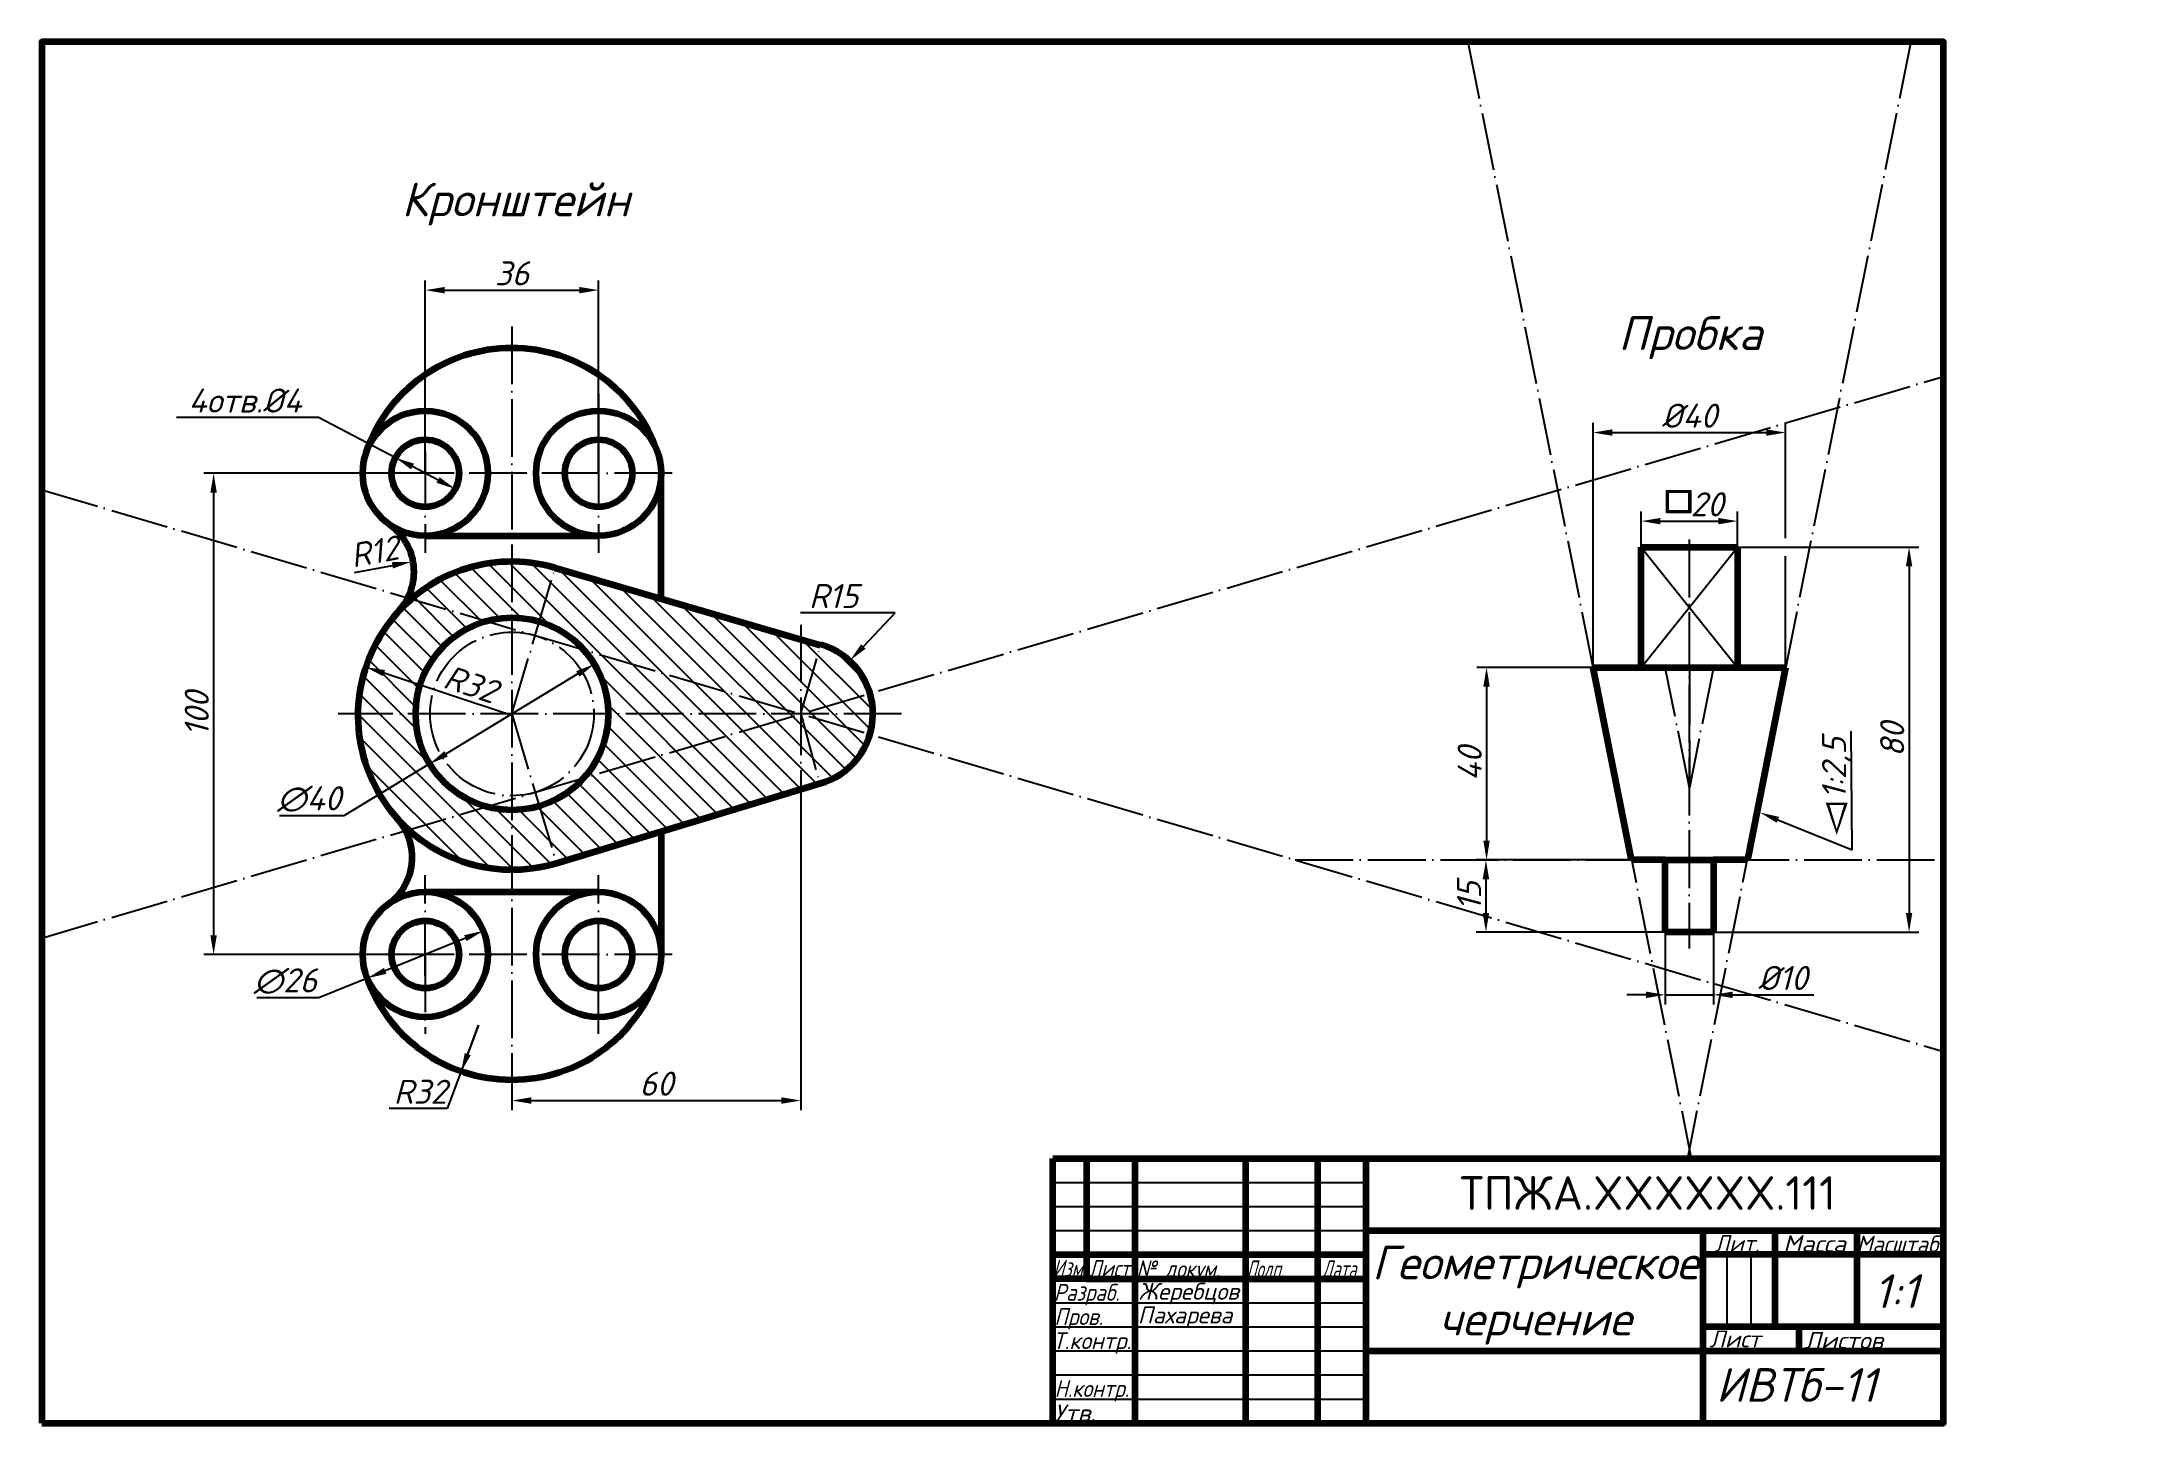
# Paper-space layout 'Лист1' of a CAD drawing. Header units: millimetres. Extents: x 20 to 456, y 5 to 292.
import ezdxf
from ezdxf import colors
from ezdxf.entities.mleader import LeaderData, LeaderLine
from ezdxf.enums import TextEntityAlignment as Align
from ezdxf.math import Vec2, Vec3

# ---------------------------------------------------------------- set-up
doc = ezdxf.new("R2010")
doc.units = ezdxf.units.MM
doc.header["$LTSCALE"] = 0.5
doc.linetypes.add('ACAD_ISO04W100', pattern=[30, 24, -3, 0, -3])
for name, color, linetype in [('Оси', 7, 'ACAD_ISO04W100'), ('Построения', 6, 'ACAD_ISO04W100'), ('Размеры', 7, 'Continuous'), ('Текст', 7, 'Continuous'), ('Тонкие', 7, 'Continuous'), ('Штриховка', 7, 'Continuous')]:
    doc.layers.add(name, color=color, linetype=linetype)
doc.layers.add('Толстые', color=1, linetype='Continuous', lineweight=100)
doc.styles.add('Наклонный', font='isocpeur.ttf', dxfattribs={"oblique": 15})
doc.styles.add('Прямой', font='isocpeur.ttf', dxfattribs={"height": 7})
doc.dimstyles.new('ГОСТ', dxfattribs={"dimtxt": 5, "dimasz": 4, "dimexe": 2, "dimexo": 0, "dimgap": 1, "dimtad": 1, "dimtoh": 1, "dimtxsty": 'Наклонный', "dimcen": 0, "dimadec": 0, "dimazin": 0, "dimtfac": 1, "dimtmove": 0, "dimatfit": 2, "dimfxl": 1, "dimarcsym": 0})

# ---------------------------------------------------------------- blocks, each defined once
blk = doc.blocks.new('Основная надпись форма1')
at = {"layer": 'Толстые'}
for p, q in [((0, 0.03), (0, 55.03)), ((0, 55.03), (185, 55.03)), ((7, 55.03), (7, 30.03)), ((17, 55.03), (17, 0.03)), ((40, 55.03), (40, 0.03)), ((55, 55.03), (55, 0.03)), ((65, 55.03), (65, 0.03)), ((65, 40.03), (185, 40.03)), ((135, 40.03), (135, 0.03)), ((150, 40.03), (150, 20.03)), ((167, 40.03), (167, 20.03)), ((0, 35.03), (65, 35.03)), ((185, 35.03), (135, 35.03)), ((7, 30.03), (0, 30.03)), ((7, 30.03), (65, 30.03)), ((185, 20.03), (135, 20.03)), ((155, 20.03), (155, 15.03)), ((185, 15.03), (185, 20.03)), ((65, 15.03), (185, 15.03))]:
    blk.add_line(p, q, dxfattribs=at)
at = {"layer": 'Тонкие'}
for p, q in [((0, 50.03), (65, 50.03)), ((0, 45.03), (65, 45.03)), ((0, 40.03), (65, 40.03)), ((140, 35.03), (140, 20.03)), ((145, 35.03), (145, 20.03)), ((0, 25.03), (65, 25.03)), ((0, 20.03), (65, 20.03)), ((0, 15.03), (65, 15.03)), ((0, 10.03), (65, 10.03)), ((0, 5.03), (65, 5.03))]:
    blk.add_line(p, q, dxfattribs=at)
at = {"layer": 'Тонкие', "style": 'Наклонный', "oblique": 15}
for s, width, p, p2 in [('Лит.', 0.986664, (137.46, 35.6), (146.79, 35.6)), ('Масса', 1.009131, (151.71, 35.57), (164.77, 35.57)), ('Масштаб', 0.865273, (166.98, 35.5), (183.94, 35.5)), ('Изм.', 0.777163, (0.05, 30.46), (6.98, 30.46)), ('Лист', 0.81446, (7.44, 30.42), (15.99, 30.42)), ('№ докум.', 0.869238, (17.39, 30.33), (34.73, 30.33)), ('Подп.', 0.687171, (40.29, 30.29), (47.99, 30.29)), ('Дата', 0.593487, (55.96, 30.33), (63.02, 30.33)), ('Разраб.', 0.819669, (0.23, 25.45), (13.85, 25.45)), ('Пров.', 0.9018, (0.31, 20.4), (10.41, 20.4)), ('Т.контр.', 0.91189, (0, 15.39), (16.27, 15.39)), ('Лист', 1.006863, (136.43, 15.77), (147.01, 15.77)), ('Листов', 1.063118, (156.11, 15.48), (172.48, 15.48)), ('Н.контр.', 0.866805, (0.35, 5.46), (15.82, 5.46)), ('Утв.', 0.919398, (0.21, 0.4), (8.9, 0.4))]:
    blk.add_text(s, height=3.5, dxfattribs=dict(at, width=width)).set_placement(p, p2, align=Align.FIT)
blk = doc.blocks.new('*D2')
at = {"layer": 'Defpoints', "color": 0, "transparency": 16777216}
for p in [(372.22, 187.02), (372.22, 107.02), (407.87, 107.02)]:
    blk.add_point(p, dxfattribs=at)
at = {"layer": 'Размеры', "color": 0, "lineweight": -2, "transparency": 16777216}
for p, q in [((372.22, 187.02), (409.87, 187.02)), ((407.87, 183.02), (407.87, 111.02)), ((372.22, 107.02), (409.87, 107.02))]:
    blk.add_line(p, q, dxfattribs=at)
at = {"layer": 'Размеры', "color": 0, "transparency": 16777216}
for points in [[(407.21, 183.02), (408.54, 183.02), (407.87, 187.02)], [(407.21, 111.02), (408.54, 111.02), (407.87, 107.02)]]:
    blk.add_solid(points, dxfattribs=at)
at = {"layer": 'Размеры', "color": 0, "transparency": 16777216, "insert": (404.37, 147.02), "char_height": 5, "attachment_point": 5, "rotation": 90, "style": 'Наклонный'}
blk.add_mtext('80', dxfattribs=at)
blk = doc.blocks.new('*D3')
at = {"layer": 'Defpoints', "color": 0, "transparency": 16777216}
for p in [(357.22, 107.02), (367.22, 107.02), (367.22, 93.99)]:
    blk.add_point(p, dxfattribs=at)
at = {"layer": 'Размеры', "color": 0, "lineweight": -2, "transparency": 16777216}
for p, q in [((357.22, 107.02), (357.22, 91.99)), ((367.22, 107.02), (367.22, 91.99)), ((353.22, 93.99), (349.22, 93.99)), ((357.22, 93.99), (367.22, 93.99)), ((371.22, 93.99), (388.06, 93.99))]:
    blk.add_line(p, q, dxfattribs=at)
at = {"layer": 'Размеры', "color": 0, "transparency": 16777216}
for points in [[(353.22, 94.65), (353.22, 93.32), (357.22, 93.99)], [(371.22, 94.65), (371.22, 93.32), (367.22, 93.99)]]:
    blk.add_solid(points, dxfattribs=at)
at = {"layer": 'Размеры', "color": 0, "transparency": 16777216, "insert": (381.64, 97.49), "char_height": 5, "attachment_point": 5, "style": 'Наклонный'}
blk.add_mtext('%%C10', dxfattribs=at)
blk = doc.blocks.new('*D4')
at = {"layer": 'Defpoints', "color": 0, "transparency": 16777216}
for p in [(342.22, 162.02), (320.1, 122.02), (342.22, 122.02)]:
    blk.add_point(p, dxfattribs=at)
at = {"layer": 'Размеры', "color": 0, "lineweight": -2, "transparency": 16777216}
for p, q in [((342.22, 162.02), (318.1, 162.02)), ((320.1, 158.02), (320.1, 126.02)), ((342.22, 122.02), (318.1, 122.02))]:
    blk.add_line(p, q, dxfattribs=at)
at = {"layer": 'Размеры', "color": 0, "transparency": 16777216}
for points in [[(319.43, 158.02), (320.76, 158.02), (320.1, 162.02)], [(319.43, 126.02), (320.76, 126.02), (320.1, 122.02)]]:
    blk.add_solid(points, dxfattribs=at)
at = {"layer": 'Размеры', "color": 0, "transparency": 16777216, "insert": (316.6, 142.02), "char_height": 5, "attachment_point": 5, "rotation": 90, "style": 'Наклонный'}
blk.add_mtext('40', dxfattribs=at)
blk = doc.blocks.new('*D5')
at = {"layer": 'Defpoints', "color": 0, "transparency": 16777216}
for p in [(350.22, 122.02), (319.97, 107.02), (350.22, 107.02)]:
    blk.add_point(p, dxfattribs=at)
at = {"layer": 'Размеры', "color": 0, "lineweight": -2, "transparency": 16777216}
for p, q in [((350.22, 122.02), (317.97, 122.02)), ((319.97, 118.02), (319.97, 111.02)), ((350.22, 107.02), (317.97, 107.02))]:
    blk.add_line(p, q, dxfattribs=at)
at = {"layer": 'Размеры', "color": 0, "transparency": 16777216}
for points in [[(319.3, 118.02), (320.64, 118.02), (319.97, 122.02)], [(319.3, 111.02), (320.64, 111.02), (319.97, 107.02)]]:
    blk.add_solid(points, dxfattribs=at)
at = {"layer": 'Размеры', "color": 0, "transparency": 16777216, "insert": (316.47, 114.52), "char_height": 5, "attachment_point": 5, "rotation": 90, "style": 'Наклонный'}
blk.add_mtext('15', dxfattribs=at)
blk = doc.blocks.new('*D6')
at = {"layer": 'Defpoints', "color": 0, "transparency": 16777216}
for p in [(382.22, 210.83), (342.22, 162.02), (382.22, 162.02)]:
    blk.add_point(p, dxfattribs=at)
at = {"layer": 'Размеры', "color": 0, "lineweight": -2, "transparency": 16777216}
for p, q in [((342.22, 162.02), (342.22, 212.83)), ((346.22, 210.83), (378.22, 210.83)), ((382.22, 188.89), (382.22, 212.83)), ((382.22, 162.02), (382.22, 185.14))]:
    blk.add_line(p, q, dxfattribs=at)
at = {"layer": 'Размеры', "color": 0, "transparency": 16777216}
for points in [[(346.22, 211.5), (346.22, 210.16), (342.22, 210.83)], [(378.22, 211.5), (378.22, 210.16), (382.22, 210.83)]]:
    blk.add_solid(points, dxfattribs=at)
at = {"layer": 'Размеры', "color": 0, "transparency": 16777216, "insert": (362.22, 214.33), "char_height": 5, "attachment_point": 5, "style": 'Наклонный'}
blk.add_mtext('%%C40', dxfattribs=at)
blk = doc.blocks.new('*D7')
at = {"layer": 'Defpoints', "color": 0, "transparency": 16777216}
for p in [(372.22, 192.42), (352.22, 187.02), (372.22, 187.02)]:
    blk.add_point(p, dxfattribs=at)
at = {"layer": 'Размеры', "color": 0, "lineweight": -2, "transparency": 16777216}
for p, q in [((352.22, 187.02), (352.22, 194.42)), ((356.22, 192.42), (368.22, 192.42)), ((372.22, 187.02), (372.22, 194.42))]:
    blk.add_line(p, q, dxfattribs=at)
at = {"layer": 'Размеры', "color": 0, "transparency": 16777216}
for points in [[(356.22, 193.09), (356.22, 191.76), (352.22, 192.42)], [(368.22, 193.09), (368.22, 191.76), (372.22, 192.42)]]:
    blk.add_solid(points, dxfattribs=at)
at = {"layer": 'Размеры', "color": 0, "transparency": 16777216, "insert": (365.91, 195.92), "char_height": 5, "width": 16.5686, "attachment_point": 5, "style": 'Наклонный'}
blk.add_mtext('20', dxfattribs=at)
blk = doc.blocks.new('*D8')
at = {"layer": 'Defpoints', "color": 0, "transparency": 16777216}
for p in [(117.63, 74.08), (177.63, 74.08), (177.63, 72.02)]:
    blk.add_point(p, dxfattribs=at)
at = {"layer": 'Размеры', "color": 0, "lineweight": -2, "transparency": 16777216}
for p, q in [((117.63, 74.08), (117.63, 70.02)), ((121.63, 72.02), (173.63, 72.02)), ((177.63, 74.08), (177.63, 70.02))]:
    blk.add_line(p, q, dxfattribs=at)
at = {"layer": 'Размеры', "color": 0, "transparency": 16777216}
for points in [[(121.63, 72.69), (121.63, 71.35), (117.63, 72.02)], [(173.63, 72.69), (173.63, 71.35), (177.63, 72.02)]]:
    blk.add_solid(points, dxfattribs=at)
at = {"layer": 'Размеры', "color": 0, "transparency": 16777216, "insert": (147.63, 75.52), "char_height": 5, "attachment_point": 5, "style": 'Наклонный'}
blk.add_mtext('60', dxfattribs=at)
blk = doc.blocks.new('*D10')
at = {"layer": 'Defpoints', "color": 0, "transparency": 16777216}
for p in [(111.67, 107.28), (87.6, 97.45)]:
    blk.add_point(p, dxfattribs=at)
at = {"layer": 'Размеры', "color": 0, "lineweight": -2, "transparency": 16777216}
for p, q in [((107.97, 105.77), (91.3, 98.96)), ((87.6, 97.45), (77.49, 93.33)), ((77.49, 93.33), (64.65, 93.33))]:
    blk.add_line(p, q, dxfattribs=at)
at = {"layer": 'Размеры', "color": 0, "transparency": 16777216}
for points in [[(107.71, 106.38), (108.22, 105.15), (111.67, 107.28)], [(91.05, 99.58), (91.55, 98.35), (87.6, 97.45)]]:
    blk.add_solid(points, dxfattribs=at)
at = {"layer": 'Размеры', "color": 0, "transparency": 16777216, "insert": (70.57, 96.83), "char_height": 5, "attachment_point": 5, "style": 'Наклонный'}
blk.add_mtext('∅26', dxfattribs=at)
blk = doc.blocks.new('*D11')
at = {"layer": 'Defpoints', "color": 0, "transparency": 16777216}
for p in [(134.74, 162.73), (100.53, 141.99)]:
    blk.add_point(p, dxfattribs=at)
at = {"layer": 'Размеры', "color": 0, "lineweight": -2, "transparency": 16777216}
for p, q in [((131.32, 160.66), (103.95, 144.07)), ((100.53, 141.99), (82.68, 131.17)), ((82.68, 131.17), (69.34, 131.17))]:
    blk.add_line(p, q, dxfattribs=at)
at = {"layer": 'Размеры', "color": 0, "transparency": 16777216}
for points in [[(130.97, 161.23), (131.66, 160.09), (134.74, 162.73)], [(103.61, 144.64), (104.3, 143.5), (100.53, 141.99)]]:
    blk.add_solid(points, dxfattribs=at)
at = {"layer": 'Размеры', "color": 0, "transparency": 16777216, "insert": (75.51, 134.67), "char_height": 5, "attachment_point": 5, "style": 'Наклонный'}
blk.add_mtext('∅40', dxfattribs=at)
blk = doc.blocks.new('*D12')
at = {"layer": 'Defpoints', "color": 0, "transparency": 16777216}
for p in [(87.26, 162.09), (117.63, 152.01)]:
    blk.add_point(p, dxfattribs=at)
at = {"layer": 'Размеры', "color": 0, "lineweight": -2, "transparency": 16777216}
blk.add_line((117.63, 152.01), (91.06, 160.83), dxfattribs=at)
at = {"layer": 'Размеры', "color": 0, "transparency": 16777216}
blk.add_solid([(91.27, 161.47), (90.85, 160.2), (87.26, 162.09)], dxfattribs=at)
at = {"layer": 'Размеры', "color": 0, "transparency": 16777216, "insert": (109.05, 158.55), "char_height": 5, "attachment_point": 5, "rotation": 341.6297, "style": 'Наклонный'}
blk.add_mtext('R32', dxfattribs=at)
blk = doc.blocks.new('*D13')
at = {"layer": 'Defpoints', "color": 0, "transparency": 16777216}
for p in [(99.63, 202.36), (55.66, 102.36), (99.63, 102.36)]:
    blk.add_point(p, dxfattribs=at)
at = {"layer": 'Размеры', "color": 0, "lineweight": -2, "transparency": 16777216}
for p, q in [((99.63, 202.36), (53.66, 202.36)), ((55.66, 198.36), (55.66, 106.36)), ((99.63, 102.36), (53.66, 102.36))]:
    blk.add_line(p, q, dxfattribs=at)
at = {"layer": 'Размеры', "color": 0, "transparency": 16777216}
for points in [[(54.99, 198.36), (56.32, 198.36), (55.66, 202.36)], [(54.99, 106.36), (56.32, 106.36), (55.66, 102.36)]]:
    blk.add_solid(points, dxfattribs=at)
at = {"layer": 'Размеры', "color": 0, "transparency": 16777216, "insert": (52.16, 152.36), "char_height": 5, "attachment_point": 5, "rotation": 90, "style": 'Наклонный'}
blk.add_mtext('100', dxfattribs=at)
blk = doc.blocks.new('*D15')
at = {"layer": 'Defpoints', "color": 0, "transparency": 16777216}
for p in [(93.43, 205.61), (105.84, 199.12)]:
    blk.add_point(p, dxfattribs=at)
at = {"layer": 'Размеры', "color": 0, "lineweight": -2, "transparency": 16777216}
for p, q in [((77.45, 213.98), (47.93, 213.98)), ((93.43, 205.61), (77.45, 213.98)), ((102.29, 200.97), (96.98, 203.76))]:
    blk.add_line(p, q, dxfattribs=at)
at = {"layer": 'Размеры', "color": 0, "transparency": 16777216}
for points in [[(97.29, 204.35), (96.67, 203.17), (93.43, 205.61)], [(102.6, 201.56), (101.98, 200.38), (105.84, 199.12)]]:
    blk.add_solid(points, dxfattribs=at)
at = {"layer": 'Размеры', "color": 0, "transparency": 16777216, "insert": (62.19, 217.48), "char_height": 5, "attachment_point": 5, "style": 'Наклонный'}
blk.add_mtext('4отв.%%C4', dxfattribs=at)
blk = doc.blocks.new('*D16')
at = {"layer": 'Defpoints', "color": 0, "transparency": 16777216}
for p in [(135.63, 240.42), (99.63, 202.36), (135.63, 202.36)]:
    blk.add_point(p, dxfattribs=at)
at = {"layer": 'Размеры', "color": 0, "lineweight": -2, "transparency": 16777216}
for p, q in [((99.63, 202.36), (99.63, 242.42)), ((103.63, 240.42), (131.63, 240.42)), ((135.63, 202.36), (135.63, 242.42))]:
    blk.add_line(p, q, dxfattribs=at)
at = {"layer": 'Размеры', "color": 0, "transparency": 16777216}
for points in [[(103.63, 241.09), (103.63, 239.76), (99.63, 240.42)], [(131.63, 241.09), (131.63, 239.76), (135.63, 240.42)]]:
    blk.add_solid(points, dxfattribs=at)
at = {"layer": 'Размеры', "color": 0, "transparency": 16777216, "insert": (117.63, 243.92), "char_height": 5, "attachment_point": 5, "style": 'Наклонный'}
blk.add_mtext('36', dxfattribs=at)
blk = doc.blocks.new('*D20')
at = {"layer": 'Defpoints', "color": 0, "transparency": 16777216}
for p in [(96.73, 183.97), (84.93, 181.77)]:
    blk.add_point(p, dxfattribs=at)
at = {"layer": 'Размеры', "color": 0, "lineweight": -2, "transparency": 16777216}
blk.add_line((84.93, 181.77), (92.8, 183.23), dxfattribs=at)
at = {"layer": 'Размеры', "color": 0, "transparency": 16777216}
blk.add_solid([(92.68, 183.89), (92.92, 182.58), (96.73, 183.97)], dxfattribs=at)
at = {"layer": 'Размеры', "color": 0, "transparency": 16777216, "insert": (89.07, 186.1), "char_height": 5, "attachment_point": 5, "rotation": 10.5517, "style": 'Наклонный'}
blk.add_mtext('R12', dxfattribs=at)

psp = doc.layouts.new('Лист1')

# ---------------------------------------------------------------- hatches: boundary and pattern name
at = {"layer": 'Штриховка'}
h = psp.add_hatch(dxfattribs=at)
h.set_pattern_fill('ANSI31', color=256, angle=90)
h.paths.add_polyline_path([(117.634, 184.009, 0.4109612), (85.636, 152.365), (97.634, 152.365, -0.4142136), (117.634, 172.365)])
h.paths.add_polyline_path([(126.604, 182.726, 0.0711493), (117.634, 184.009), (117.634, 172.365, -0.4142136), (137.634, 152.365), (192.634, 152.365, 0.3340174), (181.798, 166.775)])
h.paths.add_polyline_path([(192.634, 152.365), (137.634, 152.365, -0.4142136), (117.634, 132.365), (117.634, 120.009, 0.0734613), (126.886, 121.376), (181.521, 137.877, 0.3393549)])
h.paths.add_polyline_path([(97.634, 152.365), (85.636, 152.365, 0.4174734), (117.634, 120.009), (117.634, 132.365, -0.4142136)])

# ---------------------------------------------------------------- linework, layer by layer
at = {"layer": 'Оси'}
for p, q in [((117.634, 232.881), (117.634, 74.085)), ((99.634, 202.365), (99.634, 218.865)), ((135.634, 218.865), (135.634, 206.865)), ((99.634, 206.865), (99.634, 185.865)), ((135.634, 206.865), (135.634, 185.865)), ((150.945, 202.365), (84.454, 202.365)), ((153.634, 202.365), (153.634, 202.365)), ((362.212, 188.58), (362.212, 103.58)), ((177.634, 170.865), (177.634, 133.865)), ((198.588, 152.365), (81.565, 152.365)), ((99.634, 97.865), (99.634, 118.865)), ((135.634, 97.865), (135.634, 118.865)), ((150.945, 102.365), (84.454, 102.365)), ((99.634, 102.365), (99.634, 85.865)), ((153.634, 102.365), (153.634, 102.365)), ((135.634, 85.865), (135.634, 97.865))]:
    psp.add_line(p, q, dxfattribs=at)
at = {"layer": 'Построения'}
for p, q in [((316.226, 292), (362.626, 60)), ((408.22, 292), (361.82, 60)), ((20, 105.793), (415, 222.492)), ((99.634, 202.365), (99.634, 206.865)), ((20, 198.936), (415, 82.237)), ((362.223, 187.016), (352.223, 187.016)), ((352.223, 187.016), (352.223, 162.016)), ((362.223, 187.016), (372.223, 187.016)), ((372.223, 162.016), (372.223, 187.016)), ((122.451, 168.668), (126.604, 182.726)), ((117.634, 152.365), (122.451, 168.668)), ((177.634, 152.365), (181.754, 166.621)), ((352.223, 162.016), (342.223, 162.016)), ((362.223, 162.016), (342.223, 162.016)), ((352.223, 162.016), (372.223, 162.016)), ((362.223, 137.016), (357.223, 162.016)), ((362.223, 162.016), (362.223, 137.016)), ((362.223, 162.016), (382.223, 162.016)), ((367.223, 162.016), (362.223, 137.016)), ((372.223, 162.016), (382.223, 162.016)), ((117.634, 152.365), (122.451, 136.061)), ((177.634, 152.365), (181.521, 137.877)), ((122.451, 136.061), (126.886, 121.376)), ((280.357, 122.016), (415, 122.016)), ((362.223, 122.016), (357.223, 122.016)), ((357.223, 122.016), (357.223, 107.016)), ((357.223, 122.016), (362.223, 122.016)), ((367.223, 107.016), (367.223, 122.016)), ((367.223, 122.016), (374.298, 122.016)), ((357.223, 107.016), (367.223, 107.016)), ((99.634, 102.365), (99.634, 97.865)), ((369.626, 25), (369.634, 24.961))]:
    psp.add_line(p, q, dxfattribs=at)
psp.add_circle((117.634, 152.365), 17, dxfattribs=at)
at = {"layer": 'Толстые'}
for p, q in [((148.634, 176.785), (148.634, 202.365)), ((99.634, 189.365), (135.634, 189.365)), ((352.223, 187.016), (372.223, 187.016)), ((352.223, 162.016), (352.223, 187.016)), ((372.223, 187.016), (372.223, 162.016)), ((350.224, 122.016), (342.223, 162.016)), ((342.223, 162.016), (352.223, 162.016)), ((352.223, 162.016), (372.223, 162.016)), ((372.223, 162.016), (382.223, 162.016)), ((382.223, 162.016), (374.298, 122.016)), ((126.886, 121.376), (181.521, 137.877)), ((148.634, 127.944), (148.634, 102.365)), ((357.223, 122.016), (350.224, 122.016)), ((357.223, 107.016), (357.223, 122.016)), ((357.223, 122.016), (367.223, 122.016)), ((374.298, 122.016), (367.223, 122.016)), ((367.223, 122.016), (367.223, 107.016)), ((99.634, 115.365), (135.634, 115.365)), ((367.223, 107.016), (357.223, 107.016))]:
    psp.add_line(p, q, dxfattribs=at)
psp.add_lwpolyline([(20, 5), (415, 5), (415, 292), (20, 292)], close=True, dxfattribs=at)
psp.add_lwpolyline([(126.604, 182.726), (181.754, 166.621)], dxfattribs=at)
for centre, radius in [((99.634, 202.365), 13), ((135.634, 202.365), 13), ((99.634, 202.365), 7), ((135.634, 202.365), 7), ((117.634, 152.365), 20), ((99.634, 102.365), 13), ((135.634, 102.365), 13), ((99.634, 102.365), 7), ((135.634, 102.365), 7)]:
    psp.add_circle(centre, radius, dxfattribs=at)
for centre, radius, start, end in [((117.608, 196.391), 32, 18.67172, 161.32828), ((85.294, 181.894), 12, 317.26156, 55.06487), ((117.634, 152.009), 32, 73.72122, 286.8059), ((177.634, 152.365), 15, 285.02042, 73.88087), ((84.906, 122.539), 12, 304.93513, 42.73844), ((117.608, 108.339), 32, 198.67172, 341.32828)]:
    psp.add_arc(centre, radius, start, end, dxfattribs=at)
at = {"layer": 'Тонкие'}
for p, q in [((99.634, 189.365), (135.634, 189.365)), ((352.223, 187.016), (372.223, 162.016)), ((352.223, 162.016), (372.223, 187.016)), ((126.604, 182.726), (181.798, 166.775)), ((126.886, 121.376), (181.521, 137.877)), ((177.634, 136.703), (177.634, 70.02)), ((148.634, 102.365), (148.634, 127.944)), ((350.224, 122.016), (320.096, 122.016)), ((99.634, 115.365), (135.634, 115.365)), ((357.223, 107.016), (319.971, 107.016)), ((367.223, 107.016), (383.055, 107.016)), ((117.634, 76.448), (117.634, 76.448))]:
    psp.add_line(p, q, dxfattribs=at)
for centre, radius in [((135.634, 202.365), 13), ((99.634, 202.365), 7), ((135.634, 202.365), 7), ((135.634, 102.365), 13), ((99.634, 102.365), 7), ((135.634, 102.365), 7)]:
    psp.add_circle(centre, radius, dxfattribs=at)

# ---------------------------------------------------------------- block references
psp.add_blockref('Основная надпись форма1', (229.998, 4.966), dxfattribs=at)

# ---------------------------------------------------------------- texts
at = {"layer": 'Текст', "attachment_point": 1}
for s, width, insert, char_height, style in [('Кронштейн', 47.23284, (94.71, 262.772), 7, 'Наклонный'), ('Пробка', 51.48626, (347.474, 234.981), 7, 'Наклонный'), ('{\\H0.95833x;□}', 17.62845, (356.593, 200.199), 7, 'Прямой'), ('ТПЖА.XXXXXX.111', 90.73725, (314.549, 56.304), 7, 'Прямой'), ('\\pxqc;Геометрическое\\Pчерчение', 69.45921, (295.474, 41.874), 7, 'Наклонный'), ('1:1', 15.19737, (400.519, 35.911), 7, 'Наклонный'), ('Жеребцов', 19.3692, (247.8, 34.124), 3.5, 'Наклонный'), ('Пахарева', 31.73569, (247.651, 29.212), 3.5, 'Наклонный'), ('ИВТб-11', 49.01897, (367.753, 16.41), 7, 'Наклонный')]:
    psp.add_mtext_dynamic_manual_height_columns(s, width=width, gutter_width=17.5, heights=[0], dxfattribs=dict(at, insert=insert, char_height=char_height, style=style))
for s, width, insert, char_height, rotation, style in [('1:2,5', 13.06968, (389.787, 134.663), 5, 90, 'Наклонный'), ('{\\H0.95833x;▻}', 3.36285, (397.162, 133.977), 7, 270, 'Прямой')]:
    psp.add_mtext_dynamic_manual_height_columns(s, width=width, gutter_width=17.5, heights=[0], dxfattribs=dict(at, insert=insert, char_height=char_height, rotation=rotation, style=style))

# ---------------------------------------------------------------- dimensions: what is measured, and where the dimension line sits
at = {"layer": 'Размеры'}
for base, p1, p2, picture, middle in [((135.634, 240.424), (99.634, 202.365), (135.634, 202.365), '*D16', (117.634, 243.924)), ((177.634, 72.02), (117.634, 74.085), (177.634, 74.085), '*D8', (147.634, 75.52))]:
    dim = psp.add_linear_dim(base=base, p1=p1, p2=p2, dimstyle='ГОСТ', dxfattribs=at)
    dim.commit()
    dim.dimension.update_dxf_attribs({"geometry": picture, "text_midpoint": middle})
dim = psp.add_diameter_dim_2p(p1=(105.836, 199.118), p2=(93.432, 205.611), text='4отв.%%C4', dimstyle='ГОСТ', dxfattribs=at)
dim.commit()
dim.dimension.update_dxf_attribs({"geometry": '*D15', "text_midpoint": (62.189, 213.978), "dimtype": 163})
for base, p1, p2, picture, middle in [((382.223, 210.829), (342.223, 162.016), (382.223, 162.016), '*D6', (362.223, 214.329)), ((367.223, 93.986), (357.223, 107.016), (367.223, 107.016), '*D3', (381.643, 97.486))]:
    dim = psp.add_linear_dim(base=base, p1=p1, p2=p2, text='%%C<>', dimstyle='ГОСТ', dxfattribs=at)
    dim.commit()
    dim.dimension.update_dxf_attribs({"geometry": picture, "text_midpoint": middle})
for base, p1, p2, picture, middle in [((55.656, 102.365), (99.634, 202.365), (99.634, 102.365), '*D13', (52.156, 152.365)), ((407.872, 107.016), (372.223, 187.016), (372.223, 107.016), '*D2', (404.372, 147.016)), ((320.096, 122.016), (342.223, 162.016), (342.223, 122.016), '*D4', (316.596, 142.016)), ((319.971, 107.016), (350.224, 122.016), (350.224, 107.016), '*D5', (316.471, 114.516))]:
    dim = psp.add_linear_dim(base=base, p1=p1, p2=p2, angle=90, dimstyle='ГОСТ', dxfattribs=at)
    dim.commit()
    dim.dimension.update_dxf_attribs({"geometry": picture, "text_midpoint": middle})
dim = psp.add_linear_dim(base=(372.223, 192.423), p1=(352.223, 187.016), p2=(372.223, 187.016), dimstyle='ГОСТ', dxfattribs=at)
dim.commit()
dim.dimension.update_dxf_attribs({"geometry": '*D7', "text_midpoint": (365.91, 192.423), "dimtype": 160})
for center, mpoint, picture, middle in [((84.933, 181.769), (96.73, 183.966), '*D20', (89.714, 182.66)), ((117.634, 152.009), (87.265, 162.094), '*D12', (107.951, 155.225))]:
    dim = psp.add_radius_dim(center=center, mpoint=mpoint, dimstyle='ГОСТ', dxfattribs=at)
    dim.commit()
    dim.dimension.update_dxf_attribs({"geometry": picture, "text_midpoint": middle, "dimtype": 164})
for p1, p2, picture, middle in [((134.735, 162.735), (100.532, 141.995), '*D11', (75.512, 131.171)), ((111.67, 107.277), (87.598, 97.453), '*D10', (70.567, 93.326))]:
    dim = psp.add_diameter_dim_2p(p1=p1, p2=p2, dimstyle='ГОСТ', dxfattribs=at)
    dim.commit()
    dim.dimension.update_dxf_attribs({"geometry": picture, "text_midpoint": middle, "dimtype": 163})

# ---------------------------------------------------------------- leaders
ml = psp.add_multileader_mtext('Standard', dxfattribs=at)
ml.set_content('R15', color=256, style='Наклонный')
ml.set_leader_properties()
ml.build(insert=Vec2(0, 0))
ml.multileader.update_dxf_attribs({"has_dogleg": 0, "text_left_attachment_type": 6, "text_right_attachment_type": 6, "dogleg_length": 60})
ctx = ml.context
ctx.base_point, ctx.char_height, ctx.landing_gap_size, ctx.plane_origin = Vec3(179.173, 173.355), 5, 0.09, Vec3(187.882, 163.484)
ctx.left_attachment, ctx.right_attachment, ctx.text_align_type = 6, 6, 2
notes = []
notes.append((ctx, [(0, (1, 1, 0), (195.621, 173.355), (-1, 0), 5.928, [(0, [(187.882, 163.484), (197.267, 173.355)], 0, [])])]))
ctx.mtext.insert, ctx.mtext.alignment, ctx.mtext.flow_direction = Vec3(189.603, 179.355), 3, 5
ml = psp.add_multileader_mtext('Standard', dxfattribs=at)
ml.set_content('', color=256, style='Наклонный')
ml.set_leader_properties()
ml.build(insert=Vec2(0, 0))
ml.multileader.update_dxf_attribs({"has_dogleg": 0, "text_left_attachment_type": 6, "text_right_attachment_type": 6, "dogleg_length": 60})
ctx = ml.context
ctx.base_point, ctx.char_height, ctx.landing_gap_size, ctx.plane_origin = Vec3(395.672, 148.735), 5, 0.09, Vec3(376.918, 131.862)
ctx.left_attachment, ctx.right_attachment, ctx.text_align_type = 6, 6, 2
notes.append((ctx, [(0, (1, 1, 0), (455.852, 148.735), (-1, 0), 60, [(0, [(376.918, 131.862), (396.036, 124.095)], 0, [])])]))
ctx.mtext.insert, ctx.mtext.alignment, ctx.mtext.flow_direction = Vec3(395.762, 153.735), 3, 5
ml = psp.add_multileader_mtext('Standard', dxfattribs=at)
ml.set_content('R32', color=256, style='Наклонный')
ml.set_leader_properties()
ml.build(insert=Vec2(0, 0))
ml.multileader.update_dxf_attribs({"has_dogleg": 0, "text_left_attachment_type": 6, "text_right_attachment_type": 6, "dogleg_length": 60})
ctx = ml.context
ctx.base_point, ctx.char_height, ctx.landing_gap_size, ctx.plane_origin = Vec3(92.69, 70.339), 5, 0.09, Vec3(107.044, 77.92)
ctx.left_attachment, ctx.right_attachment, ctx.text_align_type = 6, 6, 2
notes.append((ctx, [(0, (1, 1, 0), (107.677, 70.339), (-1, 0), 3.467, [(0, [(107.044, 77.92), (110.696, 87.703)], 0, [])])]))
ctx.mtext.insert, ctx.mtext.alignment, ctx.mtext.flow_direction = Vec3(104.119, 76.339), 3, 5
for ctx, leaders in notes:
    for number, flags, end, landing, length, lines in leaders:
        leader = LeaderData()
        leader.index, (leader.has_last_leader_line, leader.has_dogleg_vector, leader.attachment_direction) = number, flags
        leader.last_leader_point, leader.dogleg_vector, leader.dogleg_length = Vec3(end), Vec3(landing), length
        for number, points, colour, breaks in lines:
            line = LeaderLine()
            line.index, line.vertices, line.color, line.breaks = number, Vec3.list(points), colors.encode_raw_color(colour), breaks
            leader.lines.append(line)
        ctx.leaders.append(leader)

doc.saveas('drawing.dxf')
